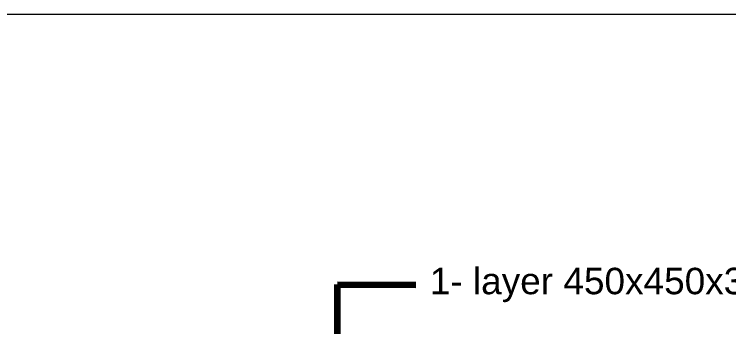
# Model space of a CAD drawing. Header units: inches. Extents: x 15 to 141071, y -30183 to 14738.
# Drawn here: x 41444 to 43343, y 13906 to 14738 of the extents above; entities that cross this region are included whole.
import ezdxf

# ---------------------------------------------------------------- set-up
doc = ezdxf.new("R2010")
doc.units = ezdxf.units.IN
doc.header["$MEASUREMENT"] = 0
doc.layers.add('LINE', color=7, linetype='Continuous')
doc.layers.add('Long Section Labels', color=7, linetype='Continuous', lineweight=9)
doc.styles.get("Standard").update_dxf_attribs({"font": 'arial.ttf'})
doc.dimstyles.get("Standard").update_dxf_attribs({"dimtxt": 0.18, "dimasz": 0.18, "dimexe": 0.18, "dimexo": 0.0625, "dimgap": 0.09, "dimtad": 0, "dimtih": 1, "dimtoh": 1, "dimdec": 4, "dimzin": 0, "dimdsep": 46, "dimtxsty": 'Standard', "dimcen": 0.09, "dimadec": 0, "dimazin": 0, "dimtfac": 1, "dimtdec": 4, "dimtofl": 0, "dimtmove": 0, "dimatfit": 3, "dimfxl": 1, "dimtolj": 1, "dimtzin": 0, "dimarcsym": 0})

msp = doc.modelspace()

# ---------------------------------------------------------------- linework, layer by layer
at = {"layer": 'Long Section Labels'}
msp.add_lwpolyline([(36285.462354, 14737.692983), (46285.462354, 14737.692983), (46285.462354, 7666.692983), (36285.462354, 7666.692983)], close=True, dxfattribs=at)

# ---------------------------------------------------------------- texts
at = {"layer": 'LINE', "color": 0, "linetype": 'ByBlock', "lineweight": 20, "ltscale": 0.5, "insert": (42548.527861, 14063.247491), "char_height": 70.38, "attachment_point": 1}
msp.add_mtext('1- layer 450x450x300 C.C block', dxfattribs=at)

# ---------------------------------------------------------------- leaders
at = {"layer": 'LINE', "color": 7, "lineweight": 20, "ltscale": 0.5}
msp.add_leader([(42303.269298, 13219.213356), (42303.269298, 14018.348067), (42511.907473, 14018.258727)], dimstyle='Standard', override={"dimtxt": 0.9, "dimasz": 0.7, "dimclrd": 7, "dimclre": 7, "dimclrt": 7, "dimlwd": 65535, "dimlwe": 65535}, dxfattribs=at)

doc.saveas('drawing.dxf')
